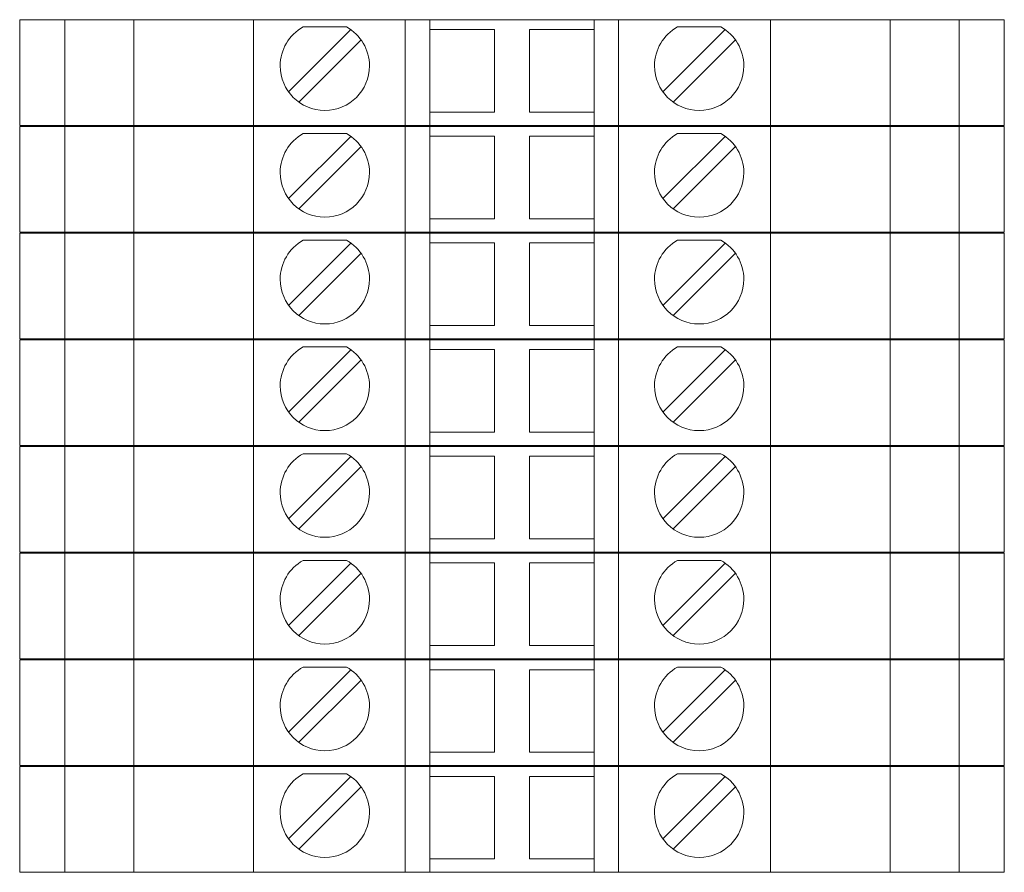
# Model space of a CAD drawing. Header units: millimetres. Extents: x 4962 to 7449, y 754 to 2938.
# Drawn here: x 5322.79 to 5370.79, y 1610.09 to 1651.64 of the extents above; entities that cross this region are included whole.
import ezdxf

# ---------------------------------------------------------------- set-up
doc = ezdxf.new("R2010")
doc.units = ezdxf.units.MM
doc.layers.add('000-PI-ORMAR', color=2, linetype='Continuous')

msp = doc.modelspace()

# ---------------------------------------------------------------- linework, layer by layer
at = {"layer": '000-PI-ORMAR', "color": 0, "linetype": 'ByBlock', "lineweight": 0}
for p, q in [((5322.792, 1651.643), (5322.792, 1651.643)), ((5324.992, 1651.643), (5322.792, 1651.643)), ((5322.792, 1651.643), (5322.792, 1646.493)), ((5324.992, 1651.643), (5324.992, 1651.643)), ((5324.992, 1651.643), (5326.584, 1651.643)), ((5324.992, 1651.643), (5324.992, 1646.493)), ((5326.584, 1651.643), (5328.726, 1651.643)), ((5327.042, 1651.643), (5327.042, 1651.643)), ((5328.353, 1651.643), (5328.353, 1646.493)), ((5329.11, 1651.643), (5328.726, 1651.643)), ((5331.618, 1651.643), (5329.11, 1651.643)), ((5329.292, 1651.643), (5329.292, 1651.643)), ((5330.792, 1651.643), (5330.792, 1651.643)), ((5331.618, 1651.643), (5334.192, 1651.643)), ((5331.942, 1651.643), (5331.942, 1651.643)), ((5334.192, 1651.643), (5341.592, 1651.643)), ((5334.192, 1651.643), (5334.192, 1646.493)), ((5336.608, 1651.293), (5336.608, 1651.293)), ((5338.726, 1651.293), (5336.608, 1651.293)), ((5336.992, 1651.643), (5336.992, 1651.643)), ((5338.726, 1651.293), (5338.726, 1651.293)), ((5341.592, 1651.643), (5342.792, 1651.643)), ((5341.592, 1651.643), (5341.592, 1646.493)), ((5342.792, 1651.643), (5342.792, 1651.643)), ((5342.792, 1651.643), (5350.792, 1651.643)), ((5342.792, 1651.643), (5342.792, 1646.493)), ((5350.792, 1651.643), (5350.792, 1651.643)), ((5350.792, 1651.643), (5351.992, 1651.643)), ((5350.792, 1651.643), (5350.792, 1646.493)), ((5351.992, 1651.643), (5359.392, 1651.643)), ((5351.992, 1651.643), (5351.992, 1646.493)), ((5354.858, 1651.293), (5354.858, 1651.293)), ((5356.976, 1651.293), (5354.858, 1651.293)), ((5356.976, 1651.293), (5356.976, 1651.293)), ((5359.392, 1651.643), (5361.966, 1651.643)), ((5359.392, 1651.643), (5359.392, 1646.493)), ((5364.474, 1651.643), (5361.966, 1651.643)), ((5362.792, 1651.643), (5362.792, 1651.643)), ((5363.092, 1651.643), (5363.092, 1651.643)), ((5363.992, 1651.643), (5363.992, 1651.643)), ((5364.858, 1651.643), (5364.474, 1651.643)), ((5364.858, 1651.643), (5367, 1651.643)), ((5365.231, 1651.643), (5365.231, 1646.493)), ((5366.542, 1651.643), (5366.542, 1651.643)), ((5367, 1651.643), (5368.592, 1651.643)), ((5368.592, 1651.643), (5368.592, 1651.643)), ((5368.592, 1651.643), (5369.792, 1651.643)), ((5368.592, 1651.643), (5368.592, 1646.493)), ((5369.292, 1651.643), (5369.292, 1651.643)), ((5369.792, 1651.643), (5369.792, 1651.643)), ((5369.792, 1651.643), (5370.109, 1651.643)), ((5370.792, 1651.643), (5370.109, 1651.643)), ((5370.792, 1651.643), (5370.792, 1651.643)), ((5370.792, 1651.643), (5370.792, 1646.493)), ((5338.937, 1651.159), (5335.902, 1648.123)), ((5338.937, 1651.159), (5338.937, 1651.159)), ((5342.792, 1651.168), (5345.942, 1651.168)), ((5342.792, 1651.168), (5342.792, 1651.168)), ((5345.942, 1651.168), (5345.942, 1647.143)), ((5345.942, 1651.168), (5345.942, 1651.168)), ((5347.642, 1647.143), (5347.642, 1651.168)), ((5347.642, 1651.168), (5350.792, 1651.168)), ((5347.642, 1651.168), (5347.642, 1651.168)), ((5350.792, 1651.168), (5350.792, 1651.168)), ((5357.187, 1651.159), (5354.152, 1648.123)), ((5357.187, 1651.159), (5357.187, 1651.159)), ((5336.397, 1647.628), (5339.432, 1650.664)), ((5339.432, 1650.664), (5339.432, 1650.664)), ((5341.592, 1650.693), (5341.592, 1648.093)), ((5341.592, 1650.693), (5341.592, 1650.693)), ((5351.992, 1650.693), (5351.992, 1648.093)), ((5351.992, 1650.693), (5351.992, 1650.693)), ((5354.647, 1647.628), (5357.682, 1650.664)), ((5357.682, 1650.664), (5357.682, 1650.664)), ((5335.902, 1648.123), (5335.902, 1648.123)), ((5341.592, 1648.093), (5341.592, 1648.093)), ((5351.992, 1648.093), (5351.992, 1648.093)), ((5354.152, 1648.123), (5354.152, 1648.123)), ((5336.397, 1647.628), (5336.397, 1647.628)), ((5354.647, 1647.628), (5354.647, 1647.628)), ((5345.942, 1647.143), (5342.792, 1647.143)), ((5342.792, 1647.143), (5342.792, 1647.143)), ((5345.942, 1647.143), (5345.942, 1647.143)), ((5350.792, 1647.143), (5347.642, 1647.143)), ((5347.642, 1647.143), (5347.642, 1647.143)), ((5350.792, 1647.143), (5350.792, 1647.143)), ((5324.992, 1646.493), (5322.792, 1646.493)), ((5322.792, 1646.493), (5322.792, 1646.493)), ((5322.792, 1646.443), (5322.792, 1646.443)), ((5324.992, 1646.443), (5322.792, 1646.443)), ((5322.792, 1646.443), (5322.792, 1641.293)), ((5324.992, 1646.493), (5326.584, 1646.493)), ((5324.992, 1646.493), (5324.992, 1646.493)), ((5324.992, 1646.443), (5324.992, 1646.443)), ((5324.992, 1646.443), (5326.584, 1646.443)), ((5324.992, 1646.443), (5324.992, 1641.293)), ((5326.584, 1646.493), (5328.726, 1646.493)), ((5326.584, 1646.443), (5328.726, 1646.443)), ((5327.042, 1646.493), (5327.042, 1646.493)), ((5327.042, 1646.443), (5327.042, 1646.443)), ((5328.353, 1646.443), (5328.353, 1641.293)), ((5328.726, 1646.493), (5329.11, 1646.493)), ((5329.11, 1646.443), (5328.726, 1646.443)), ((5329.11, 1646.493), (5331.618, 1646.493)), ((5331.618, 1646.443), (5329.11, 1646.443)), ((5329.292, 1646.493), (5329.292, 1646.493)), ((5329.292, 1646.443), (5329.292, 1646.443)), ((5330.792, 1646.443), (5330.792, 1646.443)), ((5331.618, 1646.493), (5334.192, 1646.493)), ((5331.618, 1646.443), (5334.192, 1646.443)), ((5331.942, 1646.493), (5331.942, 1646.493)), ((5331.942, 1646.443), (5331.942, 1646.443)), ((5334.192, 1646.493), (5341.592, 1646.493)), ((5334.192, 1646.443), (5341.592, 1646.443)), ((5334.192, 1646.443), (5334.192, 1641.293)), ((5336.992, 1646.493), (5336.992, 1646.493)), ((5336.992, 1646.443), (5336.992, 1646.443)), ((5341.592, 1646.493), (5342.792, 1646.493)), ((5341.592, 1646.443), (5342.792, 1646.443)), ((5341.592, 1646.443), (5341.592, 1641.293)), ((5342.792, 1646.493), (5350.792, 1646.493)), ((5342.792, 1646.493), (5342.792, 1646.493)), ((5342.792, 1646.443), (5342.792, 1646.443)), ((5342.792, 1646.443), (5350.792, 1646.443)), ((5342.792, 1646.443), (5342.792, 1641.293)), ((5350.792, 1646.493), (5351.992, 1646.493)), ((5350.792, 1646.493), (5350.792, 1646.493)), ((5350.792, 1646.443), (5350.792, 1646.443)), ((5350.792, 1646.443), (5351.992, 1646.443)), ((5350.792, 1646.443), (5350.792, 1641.293)), ((5351.992, 1646.493), (5359.392, 1646.493)), ((5351.992, 1646.443), (5359.392, 1646.443)), ((5351.992, 1646.443), (5351.992, 1641.293)), ((5359.392, 1646.493), (5361.966, 1646.493)), ((5359.392, 1646.443), (5361.966, 1646.443)), ((5359.392, 1646.443), (5359.392, 1641.293)), ((5361.966, 1646.493), (5364.474, 1646.493)), ((5364.474, 1646.443), (5361.966, 1646.443)), ((5362.792, 1646.443), (5362.792, 1646.443)), ((5363.092, 1646.493), (5363.092, 1646.493)), ((5363.092, 1646.443), (5363.092, 1646.443)), ((5363.992, 1646.493), (5363.992, 1646.493)), ((5363.992, 1646.443), (5363.992, 1646.443)), ((5364.474, 1646.493), (5364.858, 1646.493)), ((5364.858, 1646.443), (5364.474, 1646.443)), ((5364.858, 1646.493), (5367, 1646.493)), ((5364.858, 1646.443), (5367, 1646.443)), ((5365.231, 1646.443), (5365.231, 1641.293)), ((5366.542, 1646.493), (5366.542, 1646.493)), ((5366.542, 1646.443), (5366.542, 1646.443)), ((5367, 1646.493), (5368.592, 1646.493)), ((5367, 1646.443), (5368.592, 1646.443)), ((5368.592, 1646.493), (5369.792, 1646.493)), ((5368.592, 1646.493), (5368.592, 1646.493)), ((5368.592, 1646.443), (5368.592, 1646.443)), ((5368.592, 1646.443), (5369.792, 1646.443)), ((5368.592, 1646.443), (5368.592, 1641.293)), ((5369.292, 1646.443), (5369.292, 1646.443)), ((5369.792, 1646.493), (5370.109, 1646.493)), ((5369.792, 1646.493), (5369.792, 1646.493)), ((5369.792, 1646.443), (5369.792, 1646.443)), ((5369.792, 1646.443), (5370.109, 1646.443)), ((5370.792, 1646.493), (5370.109, 1646.493)), ((5370.792, 1646.443), (5370.109, 1646.443)), ((5370.792, 1646.493), (5370.792, 1646.493)), ((5370.792, 1646.443), (5370.792, 1646.443)), ((5370.792, 1646.443), (5370.792, 1641.293)), ((5338.937, 1645.959), (5335.902, 1642.923)), ((5336.608, 1646.093), (5336.608, 1646.093)), ((5338.726, 1646.093), (5336.608, 1646.093)), ((5338.726, 1646.093), (5338.726, 1646.093)), ((5338.937, 1645.959), (5338.937, 1645.959)), ((5342.792, 1645.968), (5345.942, 1645.968)), ((5342.792, 1645.968), (5342.792, 1645.968)), ((5345.942, 1645.968), (5345.942, 1641.943)), ((5345.942, 1645.968), (5345.942, 1645.968)), ((5347.642, 1641.943), (5347.642, 1645.968)), ((5347.642, 1645.968), (5350.792, 1645.968)), ((5347.642, 1645.968), (5347.642, 1645.968)), ((5350.792, 1645.968), (5350.792, 1645.968)), ((5357.187, 1645.959), (5354.152, 1642.923)), ((5354.858, 1646.093), (5354.858, 1646.093)), ((5356.976, 1646.093), (5354.858, 1646.093)), ((5356.976, 1646.093), (5356.976, 1646.093)), ((5357.187, 1645.959), (5357.187, 1645.959)), ((5336.397, 1642.428), (5339.432, 1645.464)), ((5339.432, 1645.464), (5339.432, 1645.464)), ((5341.592, 1645.493), (5341.592, 1642.893)), ((5341.592, 1645.493), (5341.592, 1645.493)), ((5351.992, 1645.493), (5351.992, 1642.893)), ((5351.992, 1645.493), (5351.992, 1645.493)), ((5354.647, 1642.428), (5357.682, 1645.464)), ((5357.682, 1645.464), (5357.682, 1645.464)), ((5335.902, 1642.923), (5335.902, 1642.923)), ((5341.592, 1642.893), (5341.592, 1642.893)), ((5351.992, 1642.893), (5351.992, 1642.893)), ((5354.152, 1642.923), (5354.152, 1642.923)), ((5336.397, 1642.428), (5336.397, 1642.428)), ((5354.647, 1642.428), (5354.647, 1642.428)), ((5345.942, 1641.943), (5342.792, 1641.943)), ((5342.792, 1641.943), (5342.792, 1641.943)), ((5345.942, 1641.943), (5345.942, 1641.943)), ((5350.792, 1641.943), (5347.642, 1641.943)), ((5347.642, 1641.943), (5347.642, 1641.943)), ((5350.792, 1641.943), (5350.792, 1641.943)), ((5324.992, 1641.293), (5322.792, 1641.293)), ((5322.792, 1641.293), (5322.792, 1641.293)), ((5322.792, 1641.243), (5322.792, 1641.243)), ((5324.992, 1641.243), (5322.792, 1641.243)), ((5322.792, 1641.243), (5322.792, 1636.093)), ((5324.992, 1641.293), (5326.584, 1641.293)), ((5324.992, 1641.293), (5324.992, 1641.293)), ((5324.992, 1641.243), (5324.992, 1641.243)), ((5324.992, 1641.243), (5326.584, 1641.243)), ((5324.992, 1641.243), (5324.992, 1636.093)), ((5326.584, 1641.293), (5328.726, 1641.293)), ((5326.584, 1641.243), (5328.726, 1641.243)), ((5327.042, 1641.293), (5327.042, 1641.293)), ((5327.042, 1641.243), (5327.042, 1641.243)), ((5328.353, 1641.243), (5328.353, 1636.093)), ((5328.726, 1641.293), (5329.11, 1641.293)), ((5329.11, 1641.243), (5328.726, 1641.243)), ((5329.11, 1641.293), (5331.618, 1641.293)), ((5331.618, 1641.243), (5329.11, 1641.243)), ((5329.292, 1641.293), (5329.292, 1641.293)), ((5329.292, 1641.243), (5329.292, 1641.243)), ((5330.792, 1641.243), (5330.792, 1641.243)), ((5331.618, 1641.293), (5334.192, 1641.293)), ((5331.618, 1641.243), (5334.192, 1641.243)), ((5331.942, 1641.293), (5331.942, 1641.293)), ((5331.942, 1641.243), (5331.942, 1641.243)), ((5334.192, 1641.293), (5341.592, 1641.293)), ((5334.192, 1641.243), (5341.592, 1641.243)), ((5334.192, 1641.243), (5334.192, 1636.093)), ((5336.992, 1641.293), (5336.992, 1641.293)), ((5336.992, 1641.243), (5336.992, 1641.243)), ((5341.592, 1641.293), (5342.792, 1641.293)), ((5341.592, 1641.243), (5342.792, 1641.243)), ((5341.592, 1641.243), (5341.592, 1636.093)), ((5342.792, 1641.293), (5350.792, 1641.293)), ((5342.792, 1641.293), (5342.792, 1641.293)), ((5342.792, 1641.243), (5342.792, 1641.243)), ((5342.792, 1641.243), (5350.792, 1641.243)), ((5342.792, 1641.243), (5342.792, 1636.093)), ((5350.792, 1641.293), (5351.992, 1641.293)), ((5350.792, 1641.293), (5350.792, 1641.293)), ((5350.792, 1641.243), (5350.792, 1641.243)), ((5350.792, 1641.243), (5351.992, 1641.243)), ((5350.792, 1641.243), (5350.792, 1636.093)), ((5351.992, 1641.293), (5359.392, 1641.293)), ((5351.992, 1641.243), (5359.392, 1641.243)), ((5351.992, 1641.243), (5351.992, 1636.093)), ((5359.392, 1641.293), (5361.966, 1641.293)), ((5359.392, 1641.243), (5361.966, 1641.243)), ((5359.392, 1641.243), (5359.392, 1636.093)), ((5361.966, 1641.293), (5364.474, 1641.293)), ((5364.474, 1641.243), (5361.966, 1641.243)), ((5362.792, 1641.243), (5362.792, 1641.243)), ((5363.092, 1641.293), (5363.092, 1641.293)), ((5363.092, 1641.243), (5363.092, 1641.243)), ((5363.992, 1641.293), (5363.992, 1641.293)), ((5363.992, 1641.243), (5363.992, 1641.243)), ((5364.474, 1641.293), (5364.858, 1641.293)), ((5364.858, 1641.243), (5364.474, 1641.243)), ((5364.858, 1641.293), (5367, 1641.293)), ((5364.858, 1641.243), (5367, 1641.243)), ((5365.231, 1641.243), (5365.231, 1636.093)), ((5366.542, 1641.293), (5366.542, 1641.293)), ((5366.542, 1641.243), (5366.542, 1641.243)), ((5367, 1641.293), (5368.592, 1641.293)), ((5367, 1641.243), (5368.592, 1641.243)), ((5368.592, 1641.293), (5369.792, 1641.293)), ((5368.592, 1641.293), (5368.592, 1641.293)), ((5368.592, 1641.243), (5368.592, 1641.243)), ((5368.592, 1641.243), (5369.792, 1641.243)), ((5368.592, 1641.243), (5368.592, 1636.093)), ((5369.292, 1641.243), (5369.292, 1641.243)), ((5369.792, 1641.293), (5370.109, 1641.293)), ((5369.792, 1641.293), (5369.792, 1641.293)), ((5369.792, 1641.243), (5369.792, 1641.243)), ((5369.792, 1641.243), (5370.109, 1641.243)), ((5370.792, 1641.293), (5370.109, 1641.293)), ((5370.792, 1641.243), (5370.109, 1641.243)), ((5370.792, 1641.293), (5370.792, 1641.293)), ((5370.792, 1641.243), (5370.792, 1641.243)), ((5370.792, 1641.243), (5370.792, 1636.093)), ((5338.937, 1640.759), (5335.902, 1637.723)), ((5336.608, 1640.893), (5336.608, 1640.893)), ((5338.726, 1640.893), (5336.608, 1640.893)), ((5338.726, 1640.893), (5338.726, 1640.893)), ((5338.937, 1640.759), (5338.937, 1640.759)), ((5342.792, 1640.768), (5345.942, 1640.768)), ((5342.792, 1640.768), (5342.792, 1640.768)), ((5345.942, 1640.768), (5345.942, 1636.743)), ((5345.942, 1640.768), (5345.942, 1640.768)), ((5347.642, 1636.743), (5347.642, 1640.768)), ((5347.642, 1640.768), (5350.792, 1640.768)), ((5347.642, 1640.768), (5347.642, 1640.768)), ((5350.792, 1640.768), (5350.792, 1640.768)), ((5357.187, 1640.759), (5354.152, 1637.723)), ((5354.858, 1640.893), (5354.858, 1640.893)), ((5356.976, 1640.893), (5354.858, 1640.893)), ((5356.976, 1640.893), (5356.976, 1640.893)), ((5357.187, 1640.759), (5357.187, 1640.759)), ((5336.397, 1637.228), (5339.432, 1640.264)), ((5339.432, 1640.264), (5339.432, 1640.264)), ((5341.592, 1640.293), (5341.592, 1637.693)), ((5341.592, 1640.293), (5341.592, 1640.293)), ((5351.992, 1640.293), (5351.992, 1637.693)), ((5351.992, 1640.293), (5351.992, 1640.293)), ((5354.647, 1637.228), (5357.682, 1640.264)), ((5357.682, 1640.264), (5357.682, 1640.264)), ((5335.902, 1637.723), (5335.902, 1637.723)), ((5341.592, 1637.693), (5341.592, 1637.693)), ((5351.992, 1637.693), (5351.992, 1637.693)), ((5354.152, 1637.723), (5354.152, 1637.723)), ((5336.397, 1637.228), (5336.397, 1637.228)), ((5354.647, 1637.228), (5354.647, 1637.228)), ((5345.942, 1636.743), (5342.792, 1636.743)), ((5342.792, 1636.743), (5342.792, 1636.743)), ((5345.942, 1636.743), (5345.942, 1636.743)), ((5350.792, 1636.743), (5347.642, 1636.743)), ((5347.642, 1636.743), (5347.642, 1636.743)), ((5350.792, 1636.743), (5350.792, 1636.743)), ((5324.992, 1636.093), (5322.792, 1636.093)), ((5322.792, 1636.093), (5322.792, 1636.093)), ((5322.792, 1636.043), (5322.792, 1636.043)), ((5324.992, 1636.043), (5322.792, 1636.043)), ((5322.792, 1636.043), (5322.792, 1630.893)), ((5324.992, 1636.093), (5326.584, 1636.093)), ((5324.992, 1636.093), (5324.992, 1636.093)), ((5324.992, 1636.043), (5324.992, 1636.043)), ((5324.992, 1636.043), (5326.584, 1636.043)), ((5324.992, 1636.043), (5324.992, 1630.893)), ((5326.584, 1636.093), (5328.726, 1636.093)), ((5326.584, 1636.043), (5328.726, 1636.043)), ((5327.042, 1636.093), (5327.042, 1636.093)), ((5327.042, 1636.043), (5327.042, 1636.043)), ((5328.353, 1636.043), (5328.353, 1630.893)), ((5328.726, 1636.093), (5329.11, 1636.093)), ((5329.11, 1636.043), (5328.726, 1636.043)), ((5329.11, 1636.093), (5331.618, 1636.093)), ((5331.618, 1636.043), (5329.11, 1636.043)), ((5329.292, 1636.093), (5329.292, 1636.093)), ((5329.292, 1636.043), (5329.292, 1636.043)), ((5330.792, 1636.043), (5330.792, 1636.043)), ((5331.618, 1636.093), (5334.192, 1636.093)), ((5331.618, 1636.043), (5334.192, 1636.043)), ((5331.942, 1636.093), (5331.942, 1636.093)), ((5331.942, 1636.043), (5331.942, 1636.043)), ((5334.192, 1636.093), (5341.592, 1636.093)), ((5334.192, 1636.043), (5341.592, 1636.043)), ((5334.192, 1636.043), (5334.192, 1630.893)), ((5336.992, 1636.093), (5336.992, 1636.093)), ((5336.992, 1636.043), (5336.992, 1636.043)), ((5341.592, 1636.093), (5342.792, 1636.093)), ((5341.592, 1636.043), (5342.792, 1636.043)), ((5341.592, 1636.043), (5341.592, 1630.893)), ((5342.792, 1636.093), (5350.792, 1636.093)), ((5342.792, 1636.093), (5342.792, 1636.093)), ((5342.792, 1636.043), (5342.792, 1636.043)), ((5342.792, 1636.043), (5350.792, 1636.043)), ((5342.792, 1636.043), (5342.792, 1630.893)), ((5350.792, 1636.093), (5351.992, 1636.093)), ((5350.792, 1636.093), (5350.792, 1636.093)), ((5350.792, 1636.043), (5350.792, 1636.043)), ((5350.792, 1636.043), (5351.992, 1636.043)), ((5350.792, 1636.043), (5350.792, 1630.893)), ((5351.992, 1636.093), (5359.392, 1636.093)), ((5351.992, 1636.043), (5359.392, 1636.043)), ((5351.992, 1636.043), (5351.992, 1630.893)), ((5359.392, 1636.093), (5361.966, 1636.093)), ((5359.392, 1636.043), (5361.966, 1636.043)), ((5359.392, 1636.043), (5359.392, 1630.893)), ((5361.966, 1636.093), (5364.474, 1636.093)), ((5364.474, 1636.043), (5361.966, 1636.043)), ((5362.792, 1636.043), (5362.792, 1636.043)), ((5363.092, 1636.093), (5363.092, 1636.093)), ((5363.092, 1636.043), (5363.092, 1636.043)), ((5363.992, 1636.093), (5363.992, 1636.093)), ((5363.992, 1636.043), (5363.992, 1636.043)), ((5364.474, 1636.093), (5364.858, 1636.093)), ((5364.858, 1636.043), (5364.474, 1636.043)), ((5364.858, 1636.093), (5367, 1636.093)), ((5364.858, 1636.043), (5367, 1636.043)), ((5365.231, 1636.043), (5365.231, 1630.893)), ((5366.542, 1636.093), (5366.542, 1636.093)), ((5366.542, 1636.043), (5366.542, 1636.043)), ((5367, 1636.093), (5368.592, 1636.093)), ((5367, 1636.043), (5368.592, 1636.043)), ((5368.592, 1636.093), (5369.792, 1636.093)), ((5368.592, 1636.093), (5368.592, 1636.093)), ((5368.592, 1636.043), (5368.592, 1636.043)), ((5368.592, 1636.043), (5369.792, 1636.043)), ((5368.592, 1636.043), (5368.592, 1630.893)), ((5369.292, 1636.043), (5369.292, 1636.043)), ((5369.792, 1636.093), (5370.109, 1636.093)), ((5369.792, 1636.093), (5369.792, 1636.093)), ((5369.792, 1636.043), (5369.792, 1636.043)), ((5369.792, 1636.043), (5370.109, 1636.043)), ((5370.792, 1636.093), (5370.109, 1636.093)), ((5370.792, 1636.043), (5370.109, 1636.043)), ((5370.792, 1636.093), (5370.792, 1636.093)), ((5370.792, 1636.043), (5370.792, 1636.043)), ((5370.792, 1636.043), (5370.792, 1630.893)), ((5338.937, 1635.559), (5335.902, 1632.523)), ((5336.608, 1635.693), (5336.608, 1635.693)), ((5338.726, 1635.693), (5336.608, 1635.693)), ((5338.726, 1635.693), (5338.726, 1635.693)), ((5338.937, 1635.559), (5338.937, 1635.559)), ((5342.792, 1635.568), (5345.942, 1635.568)), ((5342.792, 1635.568), (5342.792, 1635.568)), ((5345.942, 1635.568), (5345.942, 1631.543)), ((5345.942, 1635.568), (5345.942, 1635.568)), ((5347.642, 1631.543), (5347.642, 1635.568)), ((5347.642, 1635.568), (5350.792, 1635.568)), ((5347.642, 1635.568), (5347.642, 1635.568)), ((5350.792, 1635.568), (5350.792, 1635.568)), ((5357.187, 1635.559), (5354.152, 1632.523)), ((5354.858, 1635.693), (5354.858, 1635.693)), ((5356.976, 1635.693), (5354.858, 1635.693)), ((5356.976, 1635.693), (5356.976, 1635.693)), ((5357.187, 1635.559), (5357.187, 1635.559)), ((5336.397, 1632.028), (5339.432, 1635.064)), ((5339.432, 1635.064), (5339.432, 1635.064)), ((5341.592, 1635.093), (5341.592, 1632.493)), ((5341.592, 1635.093), (5341.592, 1635.093)), ((5351.992, 1635.093), (5351.992, 1632.493)), ((5351.992, 1635.093), (5351.992, 1635.093)), ((5354.647, 1632.028), (5357.682, 1635.064)), ((5357.682, 1635.064), (5357.682, 1635.064)), ((5335.902, 1632.523), (5335.902, 1632.523)), ((5341.592, 1632.493), (5341.592, 1632.493)), ((5351.992, 1632.493), (5351.992, 1632.493)), ((5354.152, 1632.523), (5354.152, 1632.523)), ((5336.397, 1632.028), (5336.397, 1632.028)), ((5354.647, 1632.028), (5354.647, 1632.028)), ((5345.942, 1631.543), (5342.792, 1631.543)), ((5342.792, 1631.543), (5342.792, 1631.543)), ((5345.942, 1631.543), (5345.942, 1631.543)), ((5350.792, 1631.543), (5347.642, 1631.543)), ((5347.642, 1631.543), (5347.642, 1631.543)), ((5350.792, 1631.543), (5350.792, 1631.543)), ((5324.992, 1630.893), (5322.792, 1630.893)), ((5322.792, 1630.893), (5322.792, 1630.893)), ((5322.792, 1630.843), (5322.792, 1630.843)), ((5324.992, 1630.843), (5322.792, 1630.843)), ((5322.792, 1630.843), (5322.792, 1625.693)), ((5324.992, 1630.893), (5326.584, 1630.893)), ((5324.992, 1630.893), (5324.992, 1630.893)), ((5324.992, 1630.843), (5324.992, 1630.843)), ((5324.992, 1630.843), (5326.584, 1630.843)), ((5324.992, 1630.843), (5324.992, 1625.693)), ((5326.584, 1630.893), (5328.726, 1630.893)), ((5326.584, 1630.843), (5328.726, 1630.843)), ((5327.042, 1630.893), (5327.042, 1630.893)), ((5327.042, 1630.843), (5327.042, 1630.843)), ((5328.353, 1630.843), (5328.353, 1625.693)), ((5328.726, 1630.893), (5329.11, 1630.893)), ((5329.11, 1630.843), (5328.726, 1630.843)), ((5329.11, 1630.893), (5331.618, 1630.893)), ((5331.618, 1630.843), (5329.11, 1630.843)), ((5329.292, 1630.893), (5329.292, 1630.893)), ((5329.292, 1630.843), (5329.292, 1630.843)), ((5330.792, 1630.843), (5330.792, 1630.843)), ((5331.618, 1630.893), (5334.192, 1630.893)), ((5331.618, 1630.843), (5334.192, 1630.843)), ((5331.942, 1630.893), (5331.942, 1630.893)), ((5331.942, 1630.843), (5331.942, 1630.843)), ((5334.192, 1630.893), (5341.592, 1630.893)), ((5334.192, 1630.843), (5341.592, 1630.843)), ((5334.192, 1630.843), (5334.192, 1625.693)), ((5336.992, 1630.893), (5336.992, 1630.893)), ((5336.992, 1630.843), (5336.992, 1630.843)), ((5341.592, 1630.893), (5342.792, 1630.893)), ((5341.592, 1630.843), (5342.792, 1630.843)), ((5341.592, 1630.843), (5341.592, 1625.693)), ((5342.792, 1630.893), (5350.792, 1630.893)), ((5342.792, 1630.893), (5342.792, 1630.893)), ((5342.792, 1630.843), (5342.792, 1630.843)), ((5342.792, 1630.843), (5350.792, 1630.843)), ((5342.792, 1630.843), (5342.792, 1625.693)), ((5350.792, 1630.893), (5351.992, 1630.893)), ((5350.792, 1630.893), (5350.792, 1630.893)), ((5350.792, 1630.843), (5350.792, 1630.843)), ((5350.792, 1630.843), (5351.992, 1630.843)), ((5350.792, 1630.843), (5350.792, 1625.693)), ((5351.992, 1630.893), (5359.392, 1630.893)), ((5351.992, 1630.843), (5359.392, 1630.843)), ((5351.992, 1630.843), (5351.992, 1625.693)), ((5359.392, 1630.893), (5361.966, 1630.893)), ((5359.392, 1630.843), (5361.966, 1630.843)), ((5359.392, 1630.843), (5359.392, 1625.693)), ((5361.966, 1630.893), (5364.474, 1630.893)), ((5364.474, 1630.843), (5361.966, 1630.843)), ((5362.792, 1630.843), (5362.792, 1630.843)), ((5363.092, 1630.893), (5363.092, 1630.893)), ((5363.092, 1630.843), (5363.092, 1630.843)), ((5363.992, 1630.893), (5363.992, 1630.893)), ((5363.992, 1630.843), (5363.992, 1630.843)), ((5364.474, 1630.893), (5364.858, 1630.893)), ((5364.858, 1630.843), (5364.474, 1630.843)), ((5364.858, 1630.893), (5367, 1630.893)), ((5364.858, 1630.843), (5367, 1630.843)), ((5365.231, 1630.843), (5365.231, 1625.693)), ((5366.542, 1630.893), (5366.542, 1630.893)), ((5366.542, 1630.843), (5366.542, 1630.843)), ((5367, 1630.893), (5368.592, 1630.893)), ((5367, 1630.843), (5368.592, 1630.843)), ((5368.592, 1630.893), (5369.792, 1630.893)), ((5368.592, 1630.893), (5368.592, 1630.893)), ((5368.592, 1630.843), (5368.592, 1630.843)), ((5368.592, 1630.843), (5369.792, 1630.843)), ((5368.592, 1630.843), (5368.592, 1625.693)), ((5369.292, 1630.843), (5369.292, 1630.843)), ((5369.792, 1630.893), (5370.109, 1630.893)), ((5369.792, 1630.893), (5369.792, 1630.893)), ((5369.792, 1630.843), (5369.792, 1630.843)), ((5369.792, 1630.843), (5370.109, 1630.843)), ((5370.792, 1630.893), (5370.109, 1630.893)), ((5370.792, 1630.843), (5370.109, 1630.843)), ((5370.792, 1630.893), (5370.792, 1630.893)), ((5370.792, 1630.843), (5370.792, 1630.843)), ((5370.792, 1630.843), (5370.792, 1625.693)), ((5338.937, 1630.359), (5335.902, 1627.323)), ((5336.608, 1630.493), (5336.608, 1630.493)), ((5338.726, 1630.493), (5336.608, 1630.493)), ((5338.726, 1630.493), (5338.726, 1630.493)), ((5338.937, 1630.359), (5338.937, 1630.359)), ((5342.792, 1630.368), (5345.942, 1630.368)), ((5342.792, 1630.368), (5342.792, 1630.368)), ((5345.942, 1630.368), (5345.942, 1626.343)), ((5345.942, 1630.368), (5345.942, 1630.368)), ((5347.642, 1626.343), (5347.642, 1630.368)), ((5347.642, 1630.368), (5350.792, 1630.368)), ((5347.642, 1630.368), (5347.642, 1630.368)), ((5350.792, 1630.368), (5350.792, 1630.368)), ((5357.187, 1630.359), (5354.152, 1627.323)), ((5354.858, 1630.493), (5354.858, 1630.493)), ((5356.976, 1630.493), (5354.858, 1630.493)), ((5356.976, 1630.493), (5356.976, 1630.493)), ((5357.187, 1630.359), (5357.187, 1630.359)), ((5336.397, 1626.828), (5339.432, 1629.864)), ((5339.432, 1629.864), (5339.432, 1629.864)), ((5341.592, 1629.893), (5341.592, 1627.293)), ((5341.592, 1629.893), (5341.592, 1629.893)), ((5351.992, 1629.893), (5351.992, 1627.293)), ((5351.992, 1629.893), (5351.992, 1629.893)), ((5354.647, 1626.828), (5357.682, 1629.864)), ((5357.682, 1629.864), (5357.682, 1629.864)), ((5335.902, 1627.323), (5335.902, 1627.323)), ((5341.592, 1627.293), (5341.592, 1627.293)), ((5351.992, 1627.293), (5351.992, 1627.293)), ((5354.152, 1627.323), (5354.152, 1627.323)), ((5336.397, 1626.828), (5336.397, 1626.828)), ((5354.647, 1626.828), (5354.647, 1626.828)), ((5345.942, 1626.343), (5342.792, 1626.343)), ((5342.792, 1626.343), (5342.792, 1626.343)), ((5345.942, 1626.343), (5345.942, 1626.343)), ((5350.792, 1626.343), (5347.642, 1626.343)), ((5347.642, 1626.343), (5347.642, 1626.343)), ((5350.792, 1626.343), (5350.792, 1626.343)), ((5324.992, 1625.693), (5322.792, 1625.693)), ((5322.792, 1625.693), (5322.792, 1625.693)), ((5322.792, 1625.643), (5322.792, 1625.643)), ((5324.992, 1625.643), (5322.792, 1625.643)), ((5322.792, 1625.643), (5322.792, 1620.493)), ((5324.992, 1625.693), (5326.584, 1625.693)), ((5324.992, 1625.693), (5324.992, 1625.693)), ((5324.992, 1625.643), (5324.992, 1625.643)), ((5324.992, 1625.643), (5326.584, 1625.643)), ((5324.992, 1625.643), (5324.992, 1620.493)), ((5326.584, 1625.693), (5328.726, 1625.693)), ((5326.584, 1625.643), (5328.726, 1625.643)), ((5327.042, 1625.693), (5327.042, 1625.693)), ((5327.042, 1625.643), (5327.042, 1625.643)), ((5328.353, 1625.643), (5328.353, 1620.493)), ((5328.726, 1625.693), (5329.11, 1625.693)), ((5329.11, 1625.643), (5328.726, 1625.643)), ((5329.11, 1625.693), (5331.618, 1625.693)), ((5331.618, 1625.643), (5329.11, 1625.643)), ((5329.292, 1625.693), (5329.292, 1625.693)), ((5329.292, 1625.643), (5329.292, 1625.643)), ((5330.792, 1625.643), (5330.792, 1625.643)), ((5331.618, 1625.693), (5334.192, 1625.693)), ((5331.618, 1625.643), (5334.192, 1625.643)), ((5331.942, 1625.693), (5331.942, 1625.693)), ((5331.942, 1625.643), (5331.942, 1625.643)), ((5334.192, 1625.693), (5341.592, 1625.693)), ((5334.192, 1625.643), (5341.592, 1625.643)), ((5334.192, 1625.643), (5334.192, 1620.493)), ((5336.608, 1625.293), (5336.608, 1625.293)), ((5338.726, 1625.293), (5336.608, 1625.293)), ((5336.992, 1625.693), (5336.992, 1625.693)), ((5336.992, 1625.643), (5336.992, 1625.643)), ((5338.726, 1625.293), (5338.726, 1625.293)), ((5341.592, 1625.693), (5342.792, 1625.693)), ((5341.592, 1625.643), (5342.792, 1625.643)), ((5341.592, 1625.643), (5341.592, 1620.493)), ((5342.792, 1625.693), (5350.792, 1625.693)), ((5342.792, 1625.693), (5342.792, 1625.693)), ((5342.792, 1625.643), (5342.792, 1625.643)), ((5342.792, 1625.643), (5350.792, 1625.643)), ((5342.792, 1625.643), (5342.792, 1620.493)), ((5350.792, 1625.693), (5351.992, 1625.693)), ((5350.792, 1625.693), (5350.792, 1625.693)), ((5350.792, 1625.643), (5350.792, 1625.643)), ((5350.792, 1625.643), (5351.992, 1625.643)), ((5350.792, 1625.643), (5350.792, 1620.493)), ((5351.992, 1625.693), (5359.392, 1625.693)), ((5351.992, 1625.643), (5359.392, 1625.643)), ((5351.992, 1625.643), (5351.992, 1620.493)), ((5354.858, 1625.293), (5354.858, 1625.293)), ((5356.976, 1625.293), (5354.858, 1625.293)), ((5356.976, 1625.293), (5356.976, 1625.293)), ((5359.392, 1625.693), (5361.966, 1625.693)), ((5359.392, 1625.643), (5361.966, 1625.643)), ((5359.392, 1625.643), (5359.392, 1620.493)), ((5361.966, 1625.693), (5364.474, 1625.693)), ((5364.474, 1625.643), (5361.966, 1625.643)), ((5362.792, 1625.643), (5362.792, 1625.643)), ((5363.092, 1625.693), (5363.092, 1625.693)), ((5363.092, 1625.643), (5363.092, 1625.643)), ((5363.992, 1625.693), (5363.992, 1625.693)), ((5363.992, 1625.643), (5363.992, 1625.643)), ((5364.474, 1625.693), (5364.858, 1625.693)), ((5364.858, 1625.643), (5364.474, 1625.643)), ((5364.858, 1625.693), (5367, 1625.693)), ((5364.858, 1625.643), (5367, 1625.643)), ((5365.231, 1625.643), (5365.231, 1620.493)), ((5366.542, 1625.693), (5366.542, 1625.693)), ((5366.542, 1625.643), (5366.542, 1625.643)), ((5367, 1625.693), (5368.592, 1625.693)), ((5367, 1625.643), (5368.592, 1625.643)), ((5368.592, 1625.693), (5369.792, 1625.693)), ((5368.592, 1625.693), (5368.592, 1625.693)), ((5368.592, 1625.643), (5368.592, 1625.643)), ((5368.592, 1625.643), (5369.792, 1625.643)), ((5368.592, 1625.643), (5368.592, 1620.493)), ((5369.292, 1625.643), (5369.292, 1625.643)), ((5369.792, 1625.693), (5370.109, 1625.693)), ((5369.792, 1625.693), (5369.792, 1625.693)), ((5369.792, 1625.643), (5369.792, 1625.643)), ((5369.792, 1625.643), (5370.109, 1625.643)), ((5370.792, 1625.693), (5370.109, 1625.693)), ((5370.792, 1625.643), (5370.109, 1625.643)), ((5370.792, 1625.693), (5370.792, 1625.693)), ((5370.792, 1625.643), (5370.792, 1625.643)), ((5370.792, 1625.643), (5370.792, 1620.493)), ((5338.937, 1625.159), (5335.902, 1622.123)), ((5338.937, 1625.159), (5338.937, 1625.159)), ((5342.792, 1625.168), (5345.942, 1625.168)), ((5342.792, 1625.168), (5342.792, 1625.168)), ((5345.942, 1625.168), (5345.942, 1621.143)), ((5345.942, 1625.168), (5345.942, 1625.168)), ((5347.642, 1621.143), (5347.642, 1625.168)), ((5347.642, 1625.168), (5350.792, 1625.168)), ((5347.642, 1625.168), (5347.642, 1625.168)), ((5350.792, 1625.168), (5350.792, 1625.168)), ((5357.187, 1625.159), (5354.152, 1622.123)), ((5357.187, 1625.159), (5357.187, 1625.159)), ((5336.397, 1621.628), (5339.432, 1624.664)), ((5339.432, 1624.664), (5339.432, 1624.664)), ((5341.592, 1624.693), (5341.592, 1622.093)), ((5341.592, 1624.693), (5341.592, 1624.693)), ((5351.992, 1624.693), (5351.992, 1622.093)), ((5351.992, 1624.693), (5351.992, 1624.693)), ((5354.647, 1621.628), (5357.682, 1624.664)), ((5357.682, 1624.664), (5357.682, 1624.664)), ((5335.902, 1622.123), (5335.902, 1622.123)), ((5341.592, 1622.093), (5341.592, 1622.093)), ((5351.992, 1622.093), (5351.992, 1622.093)), ((5354.152, 1622.123), (5354.152, 1622.123)), ((5336.397, 1621.628), (5336.397, 1621.628)), ((5354.647, 1621.628), (5354.647, 1621.628)), ((5345.942, 1621.143), (5342.792, 1621.143)), ((5342.792, 1621.143), (5342.792, 1621.143)), ((5345.942, 1621.143), (5345.942, 1621.143)), ((5350.792, 1621.143), (5347.642, 1621.143)), ((5347.642, 1621.143), (5347.642, 1621.143)), ((5350.792, 1621.143), (5350.792, 1621.143)), ((5324.992, 1620.493), (5322.792, 1620.493)), ((5322.792, 1620.493), (5322.792, 1620.493)), ((5324.992, 1620.493), (5326.584, 1620.493)), ((5324.992, 1620.493), (5324.992, 1620.493)), ((5326.584, 1620.493), (5328.726, 1620.493)), ((5327.042, 1620.493), (5327.042, 1620.493)), ((5328.726, 1620.493), (5329.11, 1620.493)), ((5329.11, 1620.493), (5331.618, 1620.493)), ((5329.292, 1620.493), (5329.292, 1620.493)), ((5331.618, 1620.493), (5334.192, 1620.493)), ((5331.942, 1620.493), (5331.942, 1620.493)), ((5334.192, 1620.493), (5341.592, 1620.493)), ((5336.992, 1620.493), (5336.992, 1620.493)), ((5341.592, 1620.493), (5342.792, 1620.493)), ((5342.792, 1620.493), (5350.792, 1620.493)), ((5342.792, 1620.493), (5342.792, 1620.493)), ((5350.792, 1620.493), (5351.992, 1620.493)), ((5350.792, 1620.493), (5350.792, 1620.493)), ((5351.992, 1620.493), (5359.392, 1620.493)), ((5359.392, 1620.493), (5361.966, 1620.493)), ((5361.966, 1620.493), (5364.474, 1620.493)), ((5363.092, 1620.493), (5363.092, 1620.493)), ((5363.992, 1620.493), (5363.992, 1620.493)), ((5364.474, 1620.493), (5364.858, 1620.493)), ((5364.858, 1620.493), (5367, 1620.493)), ((5366.542, 1620.493), (5366.542, 1620.493)), ((5367, 1620.493), (5368.592, 1620.493)), ((5368.592, 1620.493), (5369.792, 1620.493)), ((5368.592, 1620.493), (5368.592, 1620.493)), ((5369.792, 1620.493), (5370.109, 1620.493)), ((5369.792, 1620.493), (5369.792, 1620.493)), ((5370.792, 1620.493), (5370.109, 1620.493)), ((5370.792, 1620.493), (5370.792, 1620.493)), ((5322.792, 1620.443), (5322.792, 1620.443)), ((5324.992, 1620.443), (5322.792, 1620.443)), ((5322.792, 1620.443), (5322.792, 1615.293)), ((5324.992, 1620.443), (5324.992, 1620.443)), ((5324.992, 1620.443), (5326.584, 1620.443)), ((5324.992, 1620.443), (5324.992, 1615.293)), ((5326.584, 1620.443), (5328.726, 1620.443)), ((5327.042, 1620.443), (5327.042, 1620.443)), ((5328.353, 1620.443), (5328.353, 1615.293)), ((5329.11, 1620.443), (5328.726, 1620.443)), ((5331.618, 1620.443), (5329.11, 1620.443)), ((5329.292, 1620.443), (5329.292, 1620.443)), ((5330.792, 1620.443), (5330.792, 1620.443)), ((5331.618, 1620.443), (5334.192, 1620.443)), ((5331.942, 1620.443), (5331.942, 1620.443)), ((5334.192, 1620.443), (5341.592, 1620.443)), ((5334.192, 1620.443), (5334.192, 1615.293)), ((5336.608, 1620.093), (5336.608, 1620.093)), ((5338.726, 1620.093), (5336.608, 1620.093)), ((5336.992, 1620.443), (5336.992, 1620.443)), ((5338.726, 1620.093), (5338.726, 1620.093)), ((5341.592, 1620.443), (5342.792, 1620.443)), ((5341.592, 1620.443), (5341.592, 1615.293)), ((5342.792, 1620.443), (5342.792, 1620.443)), ((5342.792, 1620.443), (5350.792, 1620.443)), ((5342.792, 1620.443), (5342.792, 1615.293)), ((5350.792, 1620.443), (5350.792, 1620.443)), ((5350.792, 1620.443), (5351.992, 1620.443)), ((5350.792, 1620.443), (5350.792, 1615.293)), ((5351.992, 1620.443), (5359.392, 1620.443)), ((5351.992, 1620.443), (5351.992, 1615.293)), ((5354.858, 1620.093), (5354.858, 1620.093)), ((5356.976, 1620.093), (5354.858, 1620.093)), ((5356.976, 1620.093), (5356.976, 1620.093)), ((5359.392, 1620.443), (5361.966, 1620.443)), ((5359.392, 1620.443), (5359.392, 1615.293)), ((5364.474, 1620.443), (5361.966, 1620.443)), ((5362.792, 1620.443), (5362.792, 1620.443)), ((5363.092, 1620.443), (5363.092, 1620.443)), ((5363.992, 1620.443), (5363.992, 1620.443)), ((5364.858, 1620.443), (5364.474, 1620.443)), ((5364.858, 1620.443), (5367, 1620.443)), ((5365.231, 1620.443), (5365.231, 1615.293)), ((5366.542, 1620.443), (5366.542, 1620.443)), ((5367, 1620.443), (5368.592, 1620.443)), ((5368.592, 1620.443), (5368.592, 1620.443)), ((5368.592, 1620.443), (5369.792, 1620.443)), ((5368.592, 1620.443), (5368.592, 1615.293)), ((5369.292, 1620.443), (5369.292, 1620.443)), ((5369.792, 1620.443), (5369.792, 1620.443)), ((5369.792, 1620.443), (5370.109, 1620.443)), ((5370.792, 1620.443), (5370.109, 1620.443)), ((5370.792, 1620.443), (5370.792, 1620.443)), ((5370.792, 1620.443), (5370.792, 1615.293)), ((5338.937, 1619.959), (5335.902, 1616.923)), ((5338.937, 1619.959), (5338.937, 1619.959)), ((5342.792, 1619.968), (5345.942, 1619.968)), ((5342.792, 1619.968), (5342.792, 1619.968)), ((5345.942, 1619.968), (5345.942, 1615.943)), ((5345.942, 1619.968), (5345.942, 1619.968)), ((5347.642, 1615.943), (5347.642, 1619.968)), ((5347.642, 1619.968), (5350.792, 1619.968)), ((5347.642, 1619.968), (5347.642, 1619.968)), ((5350.792, 1619.968), (5350.792, 1619.968)), ((5357.187, 1619.959), (5354.152, 1616.923)), ((5357.187, 1619.959), (5357.187, 1619.959)), ((5336.397, 1616.428), (5339.432, 1619.464)), ((5339.432, 1619.464), (5339.432, 1619.464)), ((5341.592, 1619.493), (5341.592, 1616.893)), ((5341.592, 1619.493), (5341.592, 1619.493)), ((5351.992, 1619.493), (5351.992, 1616.893)), ((5351.992, 1619.493), (5351.992, 1619.493)), ((5354.647, 1616.428), (5357.682, 1619.464)), ((5357.682, 1619.464), (5357.682, 1619.464)), ((5335.902, 1616.923), (5335.902, 1616.923)), ((5341.592, 1616.893), (5341.592, 1616.893)), ((5351.992, 1616.893), (5351.992, 1616.893)), ((5354.152, 1616.923), (5354.152, 1616.923)), ((5336.397, 1616.428), (5336.397, 1616.428)), ((5354.647, 1616.428), (5354.647, 1616.428)), ((5345.942, 1615.943), (5342.792, 1615.943)), ((5342.792, 1615.943), (5342.792, 1615.943)), ((5345.942, 1615.943), (5345.942, 1615.943)), ((5350.792, 1615.943), (5347.642, 1615.943)), ((5347.642, 1615.943), (5347.642, 1615.943)), ((5350.792, 1615.943), (5350.792, 1615.943)), ((5324.992, 1615.293), (5322.792, 1615.293)), ((5322.792, 1615.293), (5322.792, 1615.293)), ((5322.792, 1615.243), (5322.792, 1615.243)), ((5324.992, 1615.243), (5322.792, 1615.243)), ((5322.792, 1615.243), (5322.792, 1610.093)), ((5324.992, 1615.293), (5326.584, 1615.293)), ((5324.992, 1615.293), (5324.992, 1615.293)), ((5324.992, 1615.243), (5324.992, 1615.243)), ((5324.992, 1615.243), (5326.584, 1615.243)), ((5324.992, 1615.243), (5324.992, 1610.093)), ((5326.584, 1615.293), (5328.726, 1615.293)), ((5326.584, 1615.243), (5328.726, 1615.243)), ((5327.042, 1615.293), (5327.042, 1615.293)), ((5327.042, 1615.243), (5327.042, 1615.243)), ((5328.353, 1615.243), (5328.353, 1610.093)), ((5328.726, 1615.293), (5329.11, 1615.293)), ((5329.11, 1615.243), (5328.726, 1615.243)), ((5329.11, 1615.293), (5331.618, 1615.293)), ((5331.618, 1615.243), (5329.11, 1615.243)), ((5329.292, 1615.293), (5329.292, 1615.293)), ((5329.292, 1615.243), (5329.292, 1615.243)), ((5330.792, 1615.243), (5330.792, 1615.243)), ((5331.618, 1615.293), (5334.192, 1615.293)), ((5331.618, 1615.243), (5334.192, 1615.243)), ((5331.942, 1615.293), (5331.942, 1615.293)), ((5331.942, 1615.243), (5331.942, 1615.243)), ((5334.192, 1615.293), (5341.592, 1615.293)), ((5334.192, 1615.243), (5341.592, 1615.243)), ((5334.192, 1615.243), (5334.192, 1610.093)), ((5336.992, 1615.293), (5336.992, 1615.293)), ((5336.992, 1615.243), (5336.992, 1615.243)), ((5341.592, 1615.293), (5342.792, 1615.293)), ((5341.592, 1615.243), (5342.792, 1615.243)), ((5341.592, 1615.243), (5341.592, 1610.093)), ((5342.792, 1615.293), (5350.792, 1615.293)), ((5342.792, 1615.293), (5342.792, 1615.293)), ((5342.792, 1615.243), (5342.792, 1615.243)), ((5342.792, 1615.243), (5350.792, 1615.243)), ((5342.792, 1615.243), (5342.792, 1610.093)), ((5350.792, 1615.293), (5351.992, 1615.293)), ((5350.792, 1615.293), (5350.792, 1615.293)), ((5350.792, 1615.243), (5350.792, 1615.243)), ((5350.792, 1615.243), (5351.992, 1615.243)), ((5350.792, 1615.243), (5350.792, 1610.093)), ((5351.992, 1615.293), (5359.392, 1615.293)), ((5351.992, 1615.243), (5359.392, 1615.243)), ((5351.992, 1615.243), (5351.992, 1610.093)), ((5359.392, 1615.293), (5361.966, 1615.293)), ((5359.392, 1615.243), (5361.966, 1615.243)), ((5359.392, 1615.243), (5359.392, 1610.093)), ((5361.966, 1615.293), (5364.474, 1615.293)), ((5364.474, 1615.243), (5361.966, 1615.243)), ((5362.792, 1615.243), (5362.792, 1615.243)), ((5363.092, 1615.293), (5363.092, 1615.293)), ((5363.092, 1615.243), (5363.092, 1615.243)), ((5363.992, 1615.293), (5363.992, 1615.293)), ((5363.992, 1615.243), (5363.992, 1615.243)), ((5364.474, 1615.293), (5364.858, 1615.293)), ((5364.858, 1615.243), (5364.474, 1615.243)), ((5364.858, 1615.293), (5367, 1615.293)), ((5364.858, 1615.243), (5367, 1615.243)), ((5365.231, 1615.243), (5365.231, 1610.093)), ((5366.542, 1615.293), (5366.542, 1615.293)), ((5366.542, 1615.243), (5366.542, 1615.243)), ((5367, 1615.293), (5368.592, 1615.293)), ((5367, 1615.243), (5368.592, 1615.243)), ((5368.592, 1615.293), (5369.792, 1615.293)), ((5368.592, 1615.293), (5368.592, 1615.293)), ((5368.592, 1615.243), (5368.592, 1615.243)), ((5368.592, 1615.243), (5369.792, 1615.243)), ((5368.592, 1615.243), (5368.592, 1610.093)), ((5369.292, 1615.243), (5369.292, 1615.243)), ((5369.792, 1615.293), (5370.109, 1615.293)), ((5369.792, 1615.293), (5369.792, 1615.293)), ((5369.792, 1615.243), (5369.792, 1615.243)), ((5369.792, 1615.243), (5370.109, 1615.243)), ((5370.792, 1615.293), (5370.109, 1615.293)), ((5370.792, 1615.243), (5370.109, 1615.243)), ((5370.792, 1615.293), (5370.792, 1615.293)), ((5370.792, 1615.243), (5370.792, 1615.243)), ((5370.792, 1615.243), (5370.792, 1610.093)), ((5338.937, 1614.759), (5335.902, 1611.723)), ((5336.608, 1614.893), (5336.608, 1614.893)), ((5338.726, 1614.893), (5336.608, 1614.893)), ((5338.726, 1614.893), (5338.726, 1614.893)), ((5338.937, 1614.759), (5338.937, 1614.759)), ((5342.792, 1614.768), (5345.942, 1614.768)), ((5342.792, 1614.768), (5342.792, 1614.768)), ((5345.942, 1614.768), (5345.942, 1610.743)), ((5345.942, 1614.768), (5345.942, 1614.768)), ((5347.642, 1610.743), (5347.642, 1614.768)), ((5347.642, 1614.768), (5350.792, 1614.768)), ((5347.642, 1614.768), (5347.642, 1614.768)), ((5350.792, 1614.768), (5350.792, 1614.768)), ((5357.187, 1614.759), (5354.152, 1611.723)), ((5354.858, 1614.893), (5354.858, 1614.893)), ((5356.976, 1614.893), (5354.858, 1614.893)), ((5356.976, 1614.893), (5356.976, 1614.893)), ((5357.187, 1614.759), (5357.187, 1614.759)), ((5336.397, 1611.228), (5339.432, 1614.264)), ((5339.432, 1614.264), (5339.432, 1614.264)), ((5341.592, 1614.293), (5341.592, 1611.693)), ((5341.592, 1614.293), (5341.592, 1614.293)), ((5351.992, 1614.293), (5351.992, 1611.693)), ((5351.992, 1614.293), (5351.992, 1614.293)), ((5354.647, 1611.228), (5357.682, 1614.264)), ((5357.682, 1614.264), (5357.682, 1614.264)), ((5335.902, 1611.723), (5335.902, 1611.723)), ((5341.592, 1611.693), (5341.592, 1611.693)), ((5351.992, 1611.693), (5351.992, 1611.693)), ((5354.152, 1611.723), (5354.152, 1611.723)), ((5336.397, 1611.228), (5336.397, 1611.228)), ((5354.647, 1611.228), (5354.647, 1611.228)), ((5345.942, 1610.743), (5342.792, 1610.743)), ((5342.792, 1610.743), (5342.792, 1610.743)), ((5345.942, 1610.743), (5345.942, 1610.743)), ((5350.792, 1610.743), (5347.642, 1610.743)), ((5347.642, 1610.743), (5347.642, 1610.743)), ((5350.792, 1610.743), (5350.792, 1610.743)), ((5324.992, 1610.093), (5322.792, 1610.093)), ((5322.792, 1610.093), (5322.792, 1610.093)), ((5324.992, 1610.093), (5326.584, 1610.093)), ((5324.992, 1610.093), (5324.992, 1610.093)), ((5326.584, 1610.093), (5328.726, 1610.093)), ((5327.042, 1610.093), (5327.042, 1610.093)), ((5328.726, 1610.093), (5329.11, 1610.093)), ((5329.11, 1610.093), (5331.618, 1610.093)), ((5329.292, 1610.093), (5329.292, 1610.093)), ((5331.618, 1610.093), (5334.192, 1610.093)), ((5331.942, 1610.093), (5331.942, 1610.093)), ((5334.192, 1610.093), (5341.592, 1610.093)), ((5336.992, 1610.093), (5336.992, 1610.093)), ((5341.592, 1610.093), (5342.792, 1610.093)), ((5342.792, 1610.093), (5350.792, 1610.093)), ((5342.792, 1610.093), (5342.792, 1610.093)), ((5350.792, 1610.093), (5351.992, 1610.093)), ((5350.792, 1610.093), (5350.792, 1610.093)), ((5351.992, 1610.093), (5359.392, 1610.093)), ((5359.392, 1610.093), (5361.966, 1610.093)), ((5361.966, 1610.093), (5364.474, 1610.093)), ((5363.092, 1610.093), (5363.092, 1610.093)), ((5363.992, 1610.093), (5363.992, 1610.093)), ((5364.474, 1610.093), (5364.858, 1610.093)), ((5364.858, 1610.093), (5367, 1610.093)), ((5366.542, 1610.093), (5366.542, 1610.093)), ((5367, 1610.093), (5368.592, 1610.093)), ((5368.592, 1610.093), (5369.792, 1610.093)), ((5368.592, 1610.093), (5368.592, 1610.093)), ((5369.792, 1610.093), (5370.109, 1610.093)), ((5369.792, 1610.093), (5369.792, 1610.093)), ((5370.792, 1610.093), (5370.109, 1610.093)), ((5370.792, 1610.093), (5370.792, 1610.093))]:
    msp.add_line(p, q, dxfattribs=at)
for centre, start, end in [((5337.667, 1649.393), 119.1246, 180), ((5337.667, 1649.393), 0, 60.8754), ((5355.917, 1649.393), 119.1246, 180), ((5355.917, 1649.393), 0, 60.8754), ((5337.667, 1649.393), 180, 0), ((5355.917, 1649.393), 180, 0), ((5337.667, 1644.193), 119.1246, 180), ((5337.667, 1644.193), 0, 60.8754), ((5355.917, 1644.193), 119.1246, 180), ((5355.917, 1644.193), 0, 60.8754), ((5337.667, 1644.193), 180, 0), ((5355.917, 1644.193), 180, 0), ((5337.667, 1638.993), 119.1246, 180), ((5337.667, 1638.993), 0, 60.8754), ((5355.917, 1638.993), 119.1246, 180), ((5355.917, 1638.993), 0, 60.8754), ((5337.667, 1638.993), 180, 0), ((5355.917, 1638.993), 180, 0), ((5337.667, 1633.793), 119.1246, 180), ((5337.667, 1633.793), 0, 60.8754), ((5355.917, 1633.793), 119.1246, 180), ((5355.917, 1633.793), 0, 60.8754), ((5337.667, 1633.793), 180, 0), ((5355.917, 1633.793), 180, 0), ((5337.667, 1628.593), 119.1246, 180), ((5337.667, 1628.593), 0, 60.8754), ((5355.917, 1628.593), 119.1246, 180), ((5355.917, 1628.593), 0, 60.8754), ((5337.667, 1628.593), 180, 0), ((5355.917, 1628.593), 180, 0), ((5337.667, 1623.393), 119.1246, 180), ((5337.667, 1623.393), 0, 60.8754), ((5355.917, 1623.393), 119.1246, 180), ((5355.917, 1623.393), 0, 60.8754), ((5337.667, 1623.393), 180, 0), ((5355.917, 1623.393), 180, 0), ((5337.667, 1618.193), 119.1246, 180), ((5337.667, 1618.193), 0, 60.8754), ((5355.917, 1618.193), 119.1246, 180), ((5355.917, 1618.193), 0, 60.8754), ((5337.667, 1618.193), 180, 0), ((5355.917, 1618.193), 180, 0), ((5337.667, 1612.993), 119.1246, 180), ((5337.667, 1612.993), 0, 60.8754), ((5355.917, 1612.993), 119.1246, 180), ((5355.917, 1612.993), 0, 60.8754), ((5337.667, 1612.993), 180, 0), ((5355.917, 1612.993), 180, 0)]:
    msp.add_arc(centre, 2.175, start, end, dxfattribs=at)

doc.saveas('drawing.dxf')
